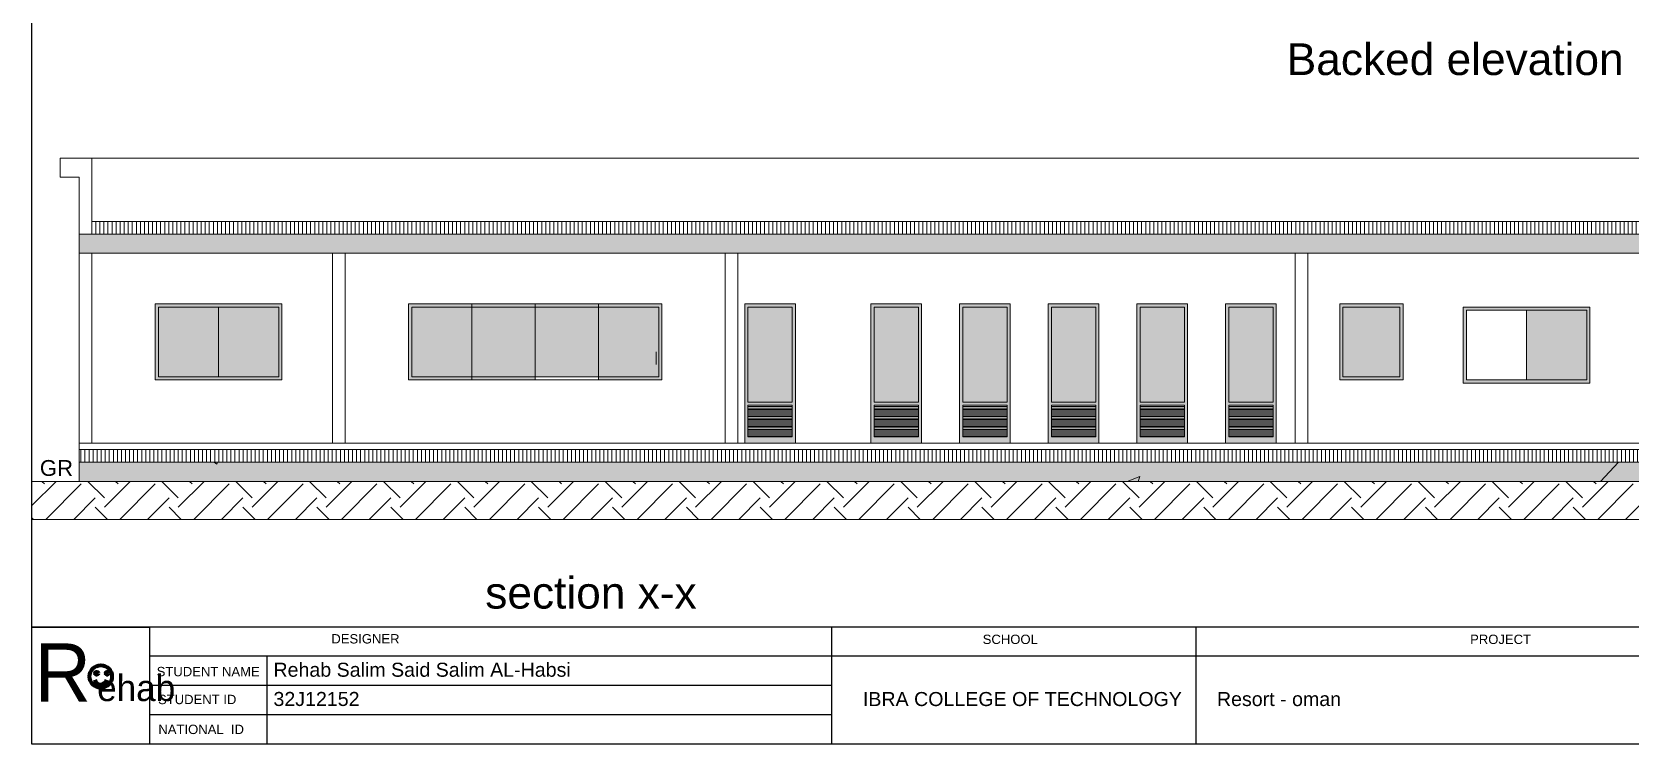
# Model space of a CAD drawing. Header units: inches. Extents: x 4 to 844, y 19 to 530.
# Drawn here: x 396.6 to 484.7, y 181.9 to 221.2 of the extents above; entities that cross this region are included whole.
import ezdxf

# ---------------------------------------------------------------- set-up
doc = ezdxf.new("R2010")
doc.units = ezdxf.units.IN
doc.header["$MEASUREMENT"] = 0
doc.styles.get("Standard").update_dxf_attribs({"font": 'arial.ttf'})

msp = doc.modelspace()

# ---------------------------------------------------------------- hatches: boundary and pattern name
at = {"lineweight": 0}
h = msp.add_hatch(dxfattribs=at)
h.set_pattern_fill('_USER', color=32, scale=0.223428, angle=90, pattern_type=0)
h.set_pattern_definition([(90, (-8.25916, -24.63539), (-0.22342829, 1e-17), [])])
h.paths.add_polyline_path([(399.95168, 210.72771), (399.95168, 210.02949), (504.85194, 210.02949), (504.85194, 210.72771)])
h = msp.add_hatch(dxfattribs=at)
h.set_pattern_fill('AR-CONC', color=32, scale=0.192009)
h.set_pattern_definition([(50, (-313.9441, 117.1087), (1.3772018, -0.1204895), [0.1440065, -1.5840717]), (355, (-313.9441, 117.1087), (-0.2664146, 1.4442742), [0.1152052, -1.2672573]), (100.45144, (-313.8294, 117.0986), (1.1107872, 1.3237847), [0.1223867, -1.3462538]), (46.1842, (-313.9441, 117.4927), (2.049196, -0.3178114), [0.21601, -2.3761075]), (96.63564, (-313.7734, 117.4662), (1.794632, 1.8703923), [0.18358, -2.019382]), (351.18416, (-313.9441, 117.4927), (1.794632, 1.8703923), [0.172808, -1.900886]), (21, (-313.7521, 117.3967), (1.1461134, -0.7730632), [0.1440065, -1.5840717]), (326, (-313.7521, 117.3967), (0.4671866, 1.392351), [0.1152052, -1.2672573]), (71.45144, (-313.6566, 117.3323), (1.6133, 0.6192878), [0.1223867, -1.3462538]), (37.5, (-313.9441, 117.10867), (0.02334798, 0.6391851), [0, -1.2518966, 0, -1.2864582, 0, -1.27205754]), (7.5, (-313.9441, 117.1087), (0.50511636, 0.75730474), [0, -0.7334732, 0, -1.2230953, 0, -0.4848219]), (327.5, (-314.3723, 117.1087), (1.02498544, -0.0433073), [0, -0.4800217, 0, -1.49766774, 0, -1.9872899]), (317.5, (-314.5643, 117.1087), (1.1197681, 0.1922103), [0, -0.6240282, 0, -0.994605, 0, -1.4112638])])
h.paths.add_polyline_path([(399.25347, 210.02949), (399.25347, 208.98217), (505.38191, 208.98217), (505.38191, 210.02949)])
h.paths.add_polyline_path([(399.25347, 197.46165), (399.25347, 196.41433), (505.38191, 196.41433), (505.38191, 197.46165)])
h = msp.add_hatch(color=34, dxfattribs=at)
h.dxf.hatch_style = 1
h.paths.add_polyline_path([(410.42488, 206.18932), (406.93382, 206.18932), (406.93382, 206.01477), (410.25033, 206.01477), (410.25033, 202.17459), (406.93382, 202.17459), (406.93382, 202.00004), (410.42488, 202.00004)])
h.paths.add_polyline_path([(406.93382, 206.18932), (403.44275, 206.18932), (403.44275, 202.00004), (406.93382, 202.00004), (406.93382, 202.17459), (403.6173, 202.17459), (403.6173, 206.01477), (406.93382, 206.01477)])
h = msp.add_hatch(color=34, dxfattribs=at)
h.dxf.hatch_style = 1
h.paths.add_polyline_path([(424.38915, 206.18932), (424.38915, 206.01477), (427.88022, 206.01477), (427.88022, 206.18932)], flags=16)
h.paths.add_polyline_path([(431.19673, 206.01477), (431.19673, 202.17459), (427.88022, 202.17459), (427.88022, 202.00004), (431.37129, 202.00004), (431.37129, 206.18932), (427.88022, 206.18932), (427.88022, 206.01477)], flags=16)
h.paths.add_polyline_path([(431.37129, 202.00004), (431.37129, 206.18932), (424.38915, 206.18932), (424.38915, 206.01477), (431.19673, 206.01477), (431.19673, 202.17459), (424.38915, 202.17459), (424.38915, 202.00004)], flags=17)
h.paths.add_polyline_path([(431.37129, 202.00004), (431.37129, 206.18932), (420.89809, 206.18932), (420.89809, 206.01477), (431.19673, 206.01477), (431.19673, 202.17459), (420.89809, 202.17459), (420.89809, 202.00004)])
h.paths.add_polyline_path([(420.89809, 206.01477), (420.89809, 206.18932), (417.40702, 206.18932), (417.40702, 202.00004), (420.89809, 202.00004), (420.89809, 202.17459), (417.58157, 202.17459), (417.58157, 206.01477)])
at = {"lineweight": 0, "true_color": 0x293189}
h = msp.add_hatch(color=177, dxfattribs=at)
h.dxf.hatch_style = 1
h.paths.add_polyline_path([(438.7321, 206.18932), (435.93924, 206.18932), (435.93924, 198.50897), (438.7321, 198.50897)])
h.paths.add_polyline_path([(436.1138, 206.01477), (436.1138, 200.77817), (438.55754, 200.77817), (438.55754, 206.01477)], flags=16)
h.paths.add_polyline_path([(438.55754, 200.60361), (438.55754, 198.85808), (436.1138, 198.85808), (436.1138, 200.60361)], flags=16)
h = msp.add_hatch(color=177, dxfattribs=at)
h.dxf.hatch_style = 1
h.paths.add_polyline_path([(445.68384, 206.18932), (442.89099, 206.18932), (442.89099, 198.50897), (445.68384, 198.50897)])
h.paths.add_polyline_path([(443.06554, 206.01477), (443.06554, 200.77817), (445.50929, 200.77817), (445.50929, 206.01477)], flags=16)
h.paths.add_polyline_path([(445.50929, 200.60361), (445.50929, 198.85808), (443.06554, 198.85808), (443.06554, 200.60361)], flags=16)
h = msp.add_hatch(color=177, dxfattribs=at)
h.dxf.hatch_style = 1
h.paths.add_polyline_path([(450.57154, 206.18932), (447.77869, 206.18932), (447.77869, 198.50897), (450.57154, 198.50897)])
h.paths.add_polyline_path([(447.95324, 206.01477), (447.95324, 200.77817), (450.39699, 200.77817), (450.39699, 206.01477)], flags=16)
h.paths.add_polyline_path([(450.39699, 200.60361), (450.39699, 198.85808), (447.95324, 198.85808), (447.95324, 200.60361)], flags=16)
h = msp.add_hatch(color=177, dxfattribs=at)
h.dxf.hatch_style = 1
h.paths.add_polyline_path([(455.45924, 206.18932), (452.66639, 206.18932), (452.66639, 198.50897), (455.45924, 198.50897)])
h.paths.add_polyline_path([(452.84094, 206.01477), (452.84094, 200.77817), (455.28469, 200.77817), (455.28469, 206.01477)], flags=16)
h.paths.add_polyline_path([(455.28469, 200.60361), (455.28469, 198.85808), (452.84094, 198.85808), (452.84094, 200.60361)], flags=16)
h = msp.add_hatch(color=177, dxfattribs=at)
h.dxf.hatch_style = 1
h.paths.add_polyline_path([(460.34694, 206.18932), (457.55408, 206.18932), (457.55408, 198.50897), (460.34694, 198.50897)])
h.paths.add_polyline_path([(457.72864, 206.01477), (457.72864, 200.77817), (460.17238, 200.77817), (460.17238, 206.01477)], flags=16)
h.paths.add_polyline_path([(460.17238, 200.60361), (460.17238, 198.85808), (457.72864, 198.85808), (457.72864, 200.60361)], flags=16)
h = msp.add_hatch(color=177, dxfattribs=at)
h.dxf.hatch_style = 1
h.paths.add_polyline_path([(465.23464, 206.18932), (462.44178, 206.18932), (462.44178, 198.50897), (465.23464, 198.50897)])
h.paths.add_polyline_path([(462.61634, 206.01477), (462.61634, 200.77817), (465.06008, 200.77817), (465.06008, 206.01477)], flags=16)
h.paths.add_polyline_path([(465.06008, 200.60361), (465.06008, 198.85808), (462.61634, 198.85808), (462.61634, 200.60361)], flags=16)
at = {"lineweight": 0}
h = msp.add_hatch(color=34, dxfattribs=at)
h.dxf.hatch_style = 1
h.paths.add_polyline_path([(468.7257, 202.00004), (472.21677, 202.00004), (472.21677, 206.18932), (468.7257, 206.18932)])
h.paths.add_polyline_path([(468.90026, 202.17459), (472.04222, 202.17459), (472.04222, 206.01477), (468.90026, 206.01477)], flags=16)
h = msp.add_hatch(color=256, dxfattribs=at)
h.dxf.hatch_style = 1
h.set_gradient(color1=(173, 221, 247))
h.paths.add_polyline_path([(427.88022, 206.01477), (424.38915, 206.01477), (424.38915, 202.17459), (427.88022, 202.17459)])
h.paths.add_polyline_path([(406.93382, 206.01477), (403.6173, 206.01477), (403.6173, 202.17459), (406.93382, 202.17459)])
h = msp.add_hatch(color=256, dxfattribs=at)
h.dxf.hatch_style = 1
h.set_gradient(color1=(173, 221, 247))
h.paths.add_polyline_path([(403.6173, 202.17459), (406.93382, 202.17459), (406.93382, 206.01477), (403.6173, 206.01477)], flags=17)
h.paths.add_polyline_path([(410.25033, 206.01477), (403.6173, 206.01477), (403.6173, 202.17459), (410.25033, 202.17459)])
h = msp.add_hatch(color=256, dxfattribs=at)
h.dxf.hatch_style = 1
h.set_gradient(color1=(173, 221, 247))
h.paths.add_polyline_path([(420.89809, 206.01477), (417.58157, 206.01477), (417.58157, 202.17459), (420.89809, 202.17459)], flags=0)
h.paths.add_polyline_path([(417.58157, 206.01477), (417.58157, 202.17459), (424.38915, 202.17459), (424.38915, 206.01477)], flags=16)
h.paths.add_polyline_path([(417.58157, 206.01477), (417.58157, 202.17459), (427.88022, 202.17459), (427.88022, 206.01477)], flags=17)
h.paths.add_polyline_path([(417.58157, 206.01477), (417.58157, 202.17459), (431.19673, 202.17459), (431.19673, 206.01477)])
at = {"lineweight": 0, "true_color": 0x7aafdf}
h = msp.add_hatch(color=143, dxfattribs=at)
h.dxf.hatch_style = 1
h.paths.add_polyline_path([(436.1138, 200.77817), (438.55754, 200.77817), (438.55754, 206.01477), (436.1138, 206.01477)])
h = msp.add_hatch(color=143, dxfattribs=at)
h.dxf.hatch_style = 1
h.paths.add_polyline_path([(443.06554, 200.77817), (445.50929, 200.77817), (445.50929, 206.01477), (443.06554, 206.01477)])
h = msp.add_hatch(color=143, dxfattribs=at)
h.dxf.hatch_style = 1
h.paths.add_polyline_path([(447.95324, 200.77817), (450.39699, 200.77817), (450.39699, 206.01477), (447.95324, 206.01477)])
h = msp.add_hatch(color=143, dxfattribs=at)
h.dxf.hatch_style = 1
h.paths.add_polyline_path([(452.84094, 200.77817), (455.28469, 200.77817), (455.28469, 206.01477), (452.84094, 206.01477)])
h = msp.add_hatch(color=143, dxfattribs=at)
h.dxf.hatch_style = 1
h.paths.add_polyline_path([(457.72864, 200.77817), (460.17238, 200.77817), (460.17238, 206.01477), (457.72864, 206.01477)])
h = msp.add_hatch(color=143, dxfattribs=at)
h.dxf.hatch_style = 1
h.paths.add_polyline_path([(462.61634, 200.77817), (465.06008, 200.77817), (465.06008, 206.01477), (462.61634, 206.01477)])
at = {"lineweight": 0}
h = msp.add_hatch(color=256, dxfattribs=at)
h.dxf.hatch_style = 1
h.set_gradient(color1=(173, 221, 247))
h.paths.add_polyline_path([(468.90026, 206.01477), (468.90026, 202.17459), (472.04222, 202.17459), (472.04222, 206.01477)])
h = msp.add_hatch(color=34, dxfattribs=at)
h.dxf.hatch_style = 1
h.paths.add_polyline_path([(482.51542, 206.01477), (479.02435, 206.01477), (479.02435, 205.84021), (482.34087, 205.84021), (482.34087, 202.00004), (479.02435, 202.00004), (479.02435, 201.82549), (482.51542, 201.82549)])
h.paths.add_polyline_path([(479.02435, 206.01477), (475.53328, 206.01477), (475.53328, 201.82549), (479.02435, 201.82549), (479.02435, 202.00004), (475.70784, 202.00004), (475.70784, 205.84021), (479.02435, 205.84021)])
h = msp.add_hatch(color=256, dxfattribs=at)
h.dxf.hatch_style = 1
h.set_gradient(color1=(173, 221, 247))
h.paths.add_polyline_path([(475.70784, 202.00004), (479.02435, 202.00004), (479.02435, 205.84021), (475.70784, 205.84021)], flags=17)
h.paths.add_polyline_path([(482.34087, 205.84021), (475.70784, 205.84021), (475.70784, 202.00004), (482.34087, 202.00004)])
at = {"lineweight": 0, "true_color": 0x293189}
h = msp.add_hatch(dxfattribs=at)
h.set_pattern_fill('ANSI31', color=177, scale=0.628392, angle=135)
h.set_pattern_definition([(180, (337.173185, -165.27174), (-1e-17, -0.078549008), [])])
h.paths.add_polyline_path([(436.1138, 200.60361), (436.1138, 198.85808), (438.55754, 198.85808), (438.55754, 200.60361)])
h = msp.add_hatch(dxfattribs=at)
h.set_pattern_fill('ANSI31', color=177, scale=0.628392, angle=135)
h.set_pattern_definition([(180, (344.12493, -165.27174), (-1e-17, -0.078549008), [])])
h.paths.add_polyline_path([(443.06554, 200.60361), (443.06554, 198.85808), (445.50929, 198.85808), (445.50929, 200.60361)])
h = msp.add_hatch(dxfattribs=at)
h.set_pattern_fill('ANSI31', color=177, scale=0.628392, angle=135)
h.set_pattern_definition([(180, (349.01263, -165.27174), (-1e-17, -0.078549008), [])])
h.paths.add_polyline_path([(447.95324, 200.60361), (447.95324, 198.85808), (450.39699, 198.85808), (450.39699, 200.60361)])
h = msp.add_hatch(dxfattribs=at)
h.set_pattern_fill('ANSI31', color=177, scale=0.628392, angle=135)
h.set_pattern_definition([(180, (353.90033, -165.27174), (-1e-17, -0.078549008), [])])
h.paths.add_polyline_path([(452.84094, 200.60361), (452.84094, 198.85808), (455.28469, 198.85808), (455.28469, 200.60361)])
h = msp.add_hatch(dxfattribs=at)
h.set_pattern_fill('ANSI31', color=177, scale=0.628392, angle=135)
h.set_pattern_definition([(180, (358.78803, -165.27174), (-1e-17, -0.078549008), [])])
h.paths.add_polyline_path([(457.72864, 200.60361), (457.72864, 198.85808), (460.17238, 198.85808), (460.17238, 200.60361)])
h = msp.add_hatch(dxfattribs=at)
h.set_pattern_fill('ANSI31', color=177, scale=0.628392, angle=135)
h.set_pattern_definition([(180, (363.675726, -165.27174), (-1e-17, -0.078549008), [])])
h.paths.add_polyline_path([(462.61634, 200.60361), (462.61634, 198.85808), (465.06008, 198.85808), (465.06008, 200.60361)])
at = {"lineweight": 0}
h = msp.add_hatch(dxfattribs=at)
h.set_pattern_fill('_USER', color=32, scale=0.223428, angle=90, pattern_type=0)
h.set_pattern_definition([(90, (-30.7521, -6.13273), (-0.22342829, 1e-17), [])])
h.paths.add_polyline_path([(505.38191, 197.46165), (505.38191, 198.15986), (399.25347, 198.15986), (399.25347, 197.46165)])
at = {"lineweight": 0, "true_color": 0x636466}
h = msp.add_hatch(dxfattribs=at)
h.set_pattern_fill('AR-CONC', color=251, scale=3.491067)
h.set_pattern_definition([(50, (-313.944, 117.109), (25.04003, -2.1907), [2.6183, -28.8013]), (355, (-313.944, 117.109), (-4.8439, 26.2595), [2.09464, -23.04104]), (100.4514, (-311.857, 116.926), (20.1961, 24.0688), [2.2252, -24.47734]), (46.184, (-313.944, 124.09), (37.2581, -5.7784), [3.9275, -43.202]), (96.6356, (-310.84, 123.61), (32.6297, 34.0071), [3.3378, -36.716]), (351.184, (-313.944, 124.09), (32.6297, 34.0071), [3.142, -34.5616]), (21, (-310.453, 122.345), (20.8384, -14.0557), [2.6183, -28.8013]), (326, (-310.453, 122.345), (8.4943, 25.3155), [2.09464, -23.04104]), (71.4514, (-308.717, 121.174), (29.3327, 11.2598), [2.2252, -24.47734]), (37.5, (-313.944, 117.109), (0.42451, 11.62155), [0, -22.76176, 0, -23.39015, 0, -23.12832]), (7.5, (-313.944, 117.109), (9.18393, 13.76918), [0, -13.33588, 0, -22.2381, 0, -8.81494]), (327.5, (-321.729, 117.109), (18.6361, -0.78741), [0, -8.72767, 0, -27.23032, 0, -36.13254]), (317.5, (-325.22, 117.109), (20.35942, 3.49473), [0, -11.34597, 0, -18.08373, 0, -25.65934])])
h.paths.add_polyline_path([(399.25347, 197.46165), (399.25347, 196.41433), (505.38191, 196.41433), (505.38191, 197.46165)])
at = {"lineweight": 0}
h = msp.add_hatch(dxfattribs=at)
h.set_pattern_fill('EARTH', color=0, scale=11.520521, angle=45)
h.set_pattern_definition([(45, (-41.8027, 83.491), (4e-16, 4.073119), [2.88013, -2.88013]), (45, (-42.5664, 84.2547), (4e-16, 4.073119), [2.88013, -2.88013]), (45, (-43.33, 85.0184), (4e-16, 4.073119), [2.88013, -2.88013]), (135, (-43.33, 85.5275), (-4.073119, 4e-16), [2.88013, -2.88013]), (135, (-42.5664, 86.2912), (-4.073119, 4e-16), [2.88013, -2.88013]), (135, (-41.8027, 87.055), (-4.073119, 4e-16), [2.88013, -2.88013])])
h.paths.add_polyline_path([(551.68661, 196.41433), (396.64954, 196.41433), (396.64954, 194.31969), (551.68661, 194.31969)])
at = {"lineweight": 100, "true_color": 0x000000}
h = msp.add_hatch(color=18, dxfattribs=at)
h.dxf.hatch_style = 1
h.paths.add_polyline_path([(400.13119, 185.84402, 1), (400.29523, 185.84402, 1)])
h.paths.add_polyline_path([(400.87641, 185.84402, 1), (400.71237, 185.84402, 1)])

# ---------------------------------------------------------------- linework, layer by layer
at = {"color": 240, "true_color": 0xed1f24}
for p, q in [((396.64954, 181.9431), (396.64954, 282.43805)), ((396.64954, 181.9431), (396.64954, 282.43805)), ((551.68661, 188.38509), (396.64954, 188.38509)), ((460.80347, 188.38509), (460.80347, 181.9431)), ((551.68661, 186.77459), (403.12329, 186.77459)), ((409.59703, 186.77459), (409.59703, 181.9431)), ((440.70954, 185.1641), (403.12329, 185.1641)), ((440.70954, 183.5536), (403.12329, 183.5536)), ((551.68661, 181.9431), (396.64954, 181.9431)), ((551.68661, 181.9431), (396.64954, 181.9431))]:
    msp.add_line(p, q, dxfattribs=at)
at = {"color": 32, "lineweight": 0}
for p, q in [((399.25347, 214.21877), (398.20615, 214.21877)), ((398.20615, 214.21877), (398.20615, 213.17145)), ((399.25347, 214.21877), (400.30079, 214.21877)), ((399.25347, 214.21877), (504.85194, 214.21877)), ((399.95168, 210.02949), (399.95168, 214.21877)), ((398.20615, 213.17145), (399.25347, 213.17145)), ((399.25347, 198.50897), (399.25347, 213.17145)), ((399.25347, 196.41433), (399.25347, 208.98217)), ((399.95168, 208.98217), (399.95168, 198.50897))]:
    msp.add_line(p, q, dxfattribs=at)
at = {"lineweight": 0}
for p, q in [((399.95168, 210.72771), (504.85194, 210.72771)), ((399.25347, 210.02949), (505.37833, 210.02949)), ((399.25347, 208.98217), (505.38191, 208.98217)), ((399.25347, 208.98217), (505.38191, 208.98217)), ((413.21774, 208.98217), (413.21774, 198.50897)), ((413.91595, 208.98217), (413.91595, 198.50897)), ((434.86235, 208.98217), (434.86235, 198.50897)), ((435.56057, 208.98217), (435.56057, 198.50897)), ((466.28196, 208.98217), (466.28196, 198.50897)), ((466.98017, 208.98217), (466.98017, 198.50897)), ((403.44275, 206.18932), (410.42488, 206.18932)), ((417.40702, 206.18932), (431.37129, 206.18932)), ((435.93924, 206.18932), (438.7321, 206.18932)), ((442.89099, 206.18932), (445.68384, 206.18932)), ((447.77869, 206.18932), (450.57154, 206.18932)), ((452.66639, 206.18932), (455.45924, 206.18932)), ((457.55408, 206.18932), (460.34694, 206.18932)), ((462.44178, 206.18932), (465.23464, 206.18932)), ((468.7257, 206.18932), (472.21677, 206.18932)), ((436.1138, 206.01477), (438.55754, 206.01477)), ((443.06554, 206.01477), (445.50929, 206.01477)), ((447.95324, 206.01477), (450.39699, 206.01477)), ((452.84094, 206.01477), (455.28469, 206.01477)), ((457.72864, 206.01477), (460.17238, 206.01477)), ((462.61634, 206.01477), (465.06008, 206.01477)), ((475.53328, 206.01477), (482.51542, 206.01477)), ((475.53328, 206.01477), (482.51542, 206.01477)), ((403.44275, 202.00004), (410.42488, 202.00004)), ((417.40702, 202.00004), (431.37129, 202.00004)), ((468.7257, 202.00004), (472.21677, 202.00004)), ((475.53328, 201.82549), (482.51542, 201.82549)), ((475.53328, 201.82549), (482.51542, 201.82549)), ((436.1138, 200.77817), (438.55754, 200.77817)), ((436.1138, 200.60361), (438.55754, 200.60361)), ((443.06554, 200.77817), (445.50929, 200.77817)), ((443.06554, 200.60361), (445.50929, 200.60361)), ((447.95324, 200.77817), (450.39699, 200.77817)), ((447.95324, 200.60361), (450.39699, 200.60361)), ((452.84094, 200.77817), (455.28469, 200.77817)), ((452.84094, 200.60361), (455.28469, 200.60361)), ((457.72864, 200.77817), (460.17238, 200.77817)), ((457.72864, 200.60361), (460.17238, 200.60361)), ((462.61634, 200.77817), (465.06008, 200.77817)), ((462.61634, 200.60361), (465.06008, 200.60361)), ((399.25347, 198.50897), (505.38191, 198.50897)), ((435.93924, 198.50897), (438.7321, 198.50897)), ((436.1138, 198.85808), (438.55754, 198.85808)), ((442.89099, 198.50897), (445.68384, 198.50897)), ((443.06554, 198.85808), (445.50929, 198.85808)), ((447.77869, 198.50897), (450.57154, 198.50897)), ((447.95324, 198.85808), (450.39699, 198.85808)), ((452.66639, 198.50897), (455.45924, 198.50897)), ((452.84094, 198.85808), (455.28469, 198.85808)), ((457.55408, 198.50897), (460.34694, 198.50897)), ((457.72864, 198.85808), (460.17238, 198.85808)), ((462.44178, 198.50897), (465.23464, 198.50897)), ((462.61634, 198.85808), (465.06008, 198.85808)), ((399.25347, 198.15986), (505.38191, 198.15986)), ((399.25347, 197.46165), (505.38191, 197.46165)), ((396.64954, 196.41433), (551.68661, 196.41433)), ((396.64954, 194.31969), (551.68661, 194.31969))]:
    msp.add_line(p, q, dxfattribs=at)
at = {"color": 40, "lineweight": 0, "true_color": 0xf8d731}
for p, q in [((403.44275, 206.18932), (403.44275, 202.00004)), ((410.42488, 206.18932), (410.42488, 202.00004)), ((417.40702, 206.18932), (417.40702, 202.00004)), ((420.89809, 206.18932), (420.89809, 202.00004)), ((424.38915, 206.18932), (424.38915, 202.00004)), ((427.88022, 206.18932), (427.88022, 202.00004)), ((431.37129, 206.18932), (431.37129, 202.00004)), ((435.93924, 206.18932), (435.93924, 198.50897)), ((438.7321, 206.18932), (438.7321, 198.50897)), ((442.89099, 206.18932), (442.89099, 198.50897)), ((445.68384, 206.18932), (445.68384, 198.50897)), ((447.77869, 206.18932), (447.77869, 198.50897)), ((450.57154, 206.18932), (450.57154, 198.50897)), ((452.66639, 206.18932), (452.66639, 198.50897)), ((455.45924, 206.18932), (455.45924, 198.50897)), ((457.55408, 206.18932), (457.55408, 198.50897)), ((460.34694, 206.18932), (460.34694, 198.50897)), ((462.44178, 206.18932), (462.44178, 198.50897)), ((465.23464, 206.18932), (465.23464, 198.50897)), ((468.7257, 206.18932), (468.7257, 202.00004)), ((472.21677, 206.18932), (472.21677, 202.00004)), ((406.93382, 206.01477), (406.93382, 202.17459)), ((436.1138, 206.01477), (436.1138, 200.77817)), ((438.55754, 206.01477), (438.55754, 200.77817)), ((443.06554, 206.01477), (443.06554, 200.77817)), ((445.50929, 206.01477), (445.50929, 200.77817)), ((447.95324, 206.01477), (447.95324, 200.77817)), ((450.39699, 206.01477), (450.39699, 200.77817)), ((452.84094, 206.01477), (452.84094, 200.77817)), ((455.28469, 206.01477), (455.28469, 200.77817)), ((457.72864, 206.01477), (457.72864, 200.77817)), ((460.17238, 206.01477), (460.17238, 200.77817)), ((462.61634, 206.01477), (462.61634, 200.77817)), ((465.06008, 206.01477), (465.06008, 200.77817)), ((475.53328, 206.01477), (475.53328, 201.82549)), ((475.53328, 206.01477), (475.53328, 201.82549)), ((479.02435, 205.84021), (479.02435, 202.00004)), ((482.51542, 206.01477), (482.51542, 201.82549)), ((482.51542, 206.01477), (482.51542, 201.82549)), ((431.05134, 203.54977), (431.05134, 202.85156)), ((436.1138, 200.60361), (436.1138, 198.85808)), ((438.55754, 200.60361), (438.55754, 198.85808)), ((443.06554, 200.60361), (443.06554, 198.85808)), ((445.50929, 200.60361), (445.50929, 198.85808)), ((447.95324, 200.60361), (447.95324, 198.85808)), ((450.39699, 200.60361), (450.39699, 198.85808)), ((452.84094, 200.60361), (452.84094, 198.85808)), ((455.28469, 200.60361), (455.28469, 198.85808)), ((457.72864, 200.60361), (457.72864, 198.85808)), ((460.17238, 200.60361), (460.17238, 198.85808)), ((462.61634, 200.60361), (462.61634, 198.85808)), ((465.06008, 200.60361), (465.06008, 198.85808))]:
    msp.add_line(p, q, dxfattribs=at)
at = {"color": 6, "lineweight": 0}
msp.add_line((396.64954, 196.41433), (551.68661, 196.41433), dxfattribs=at)
at = {"color": 240}
for p in [(440.70954, 188.38509), (440.70954, 185.1641)]:
    msp.add_line(p, (440.70954, 181.9431), dxfattribs=at)
at = {"lineweight": 0}
for points in [[(403.44275, 206.18932), (410.42488, 206.18932), (410.42488, 202.00004), (403.44275, 202.00004)], [(417.40702, 206.18932), (431.37129, 206.18932), (431.37129, 202.00004), (417.40702, 202.00004)], [(468.7257, 206.18932), (472.21677, 206.18932), (472.21677, 202.00004), (468.7257, 202.00004)], [(403.6173, 206.01477), (410.25033, 206.01477), (410.25033, 202.17459), (403.6173, 202.17459)], [(417.58157, 206.01477), (431.19673, 206.01477), (431.19673, 202.17459), (417.58157, 202.17459)], [(468.90026, 206.01477), (472.04222, 206.01477), (472.04222, 202.17459), (468.90026, 202.17459)], [(475.53328, 206.01477), (482.51542, 206.01477), (482.51542, 201.82549), (475.53328, 201.82549)], [(475.70784, 205.84021), (482.34087, 205.84021), (482.34087, 202.00004), (475.70784, 202.00004)]]:
    msp.add_lwpolyline(points, close=True, dxfattribs=at)
at = {"color": 240, "true_color": 0xed1f24}
msp.add_lwpolyline([(396.64954, 188.38509), (403.12329, 188.38509), (403.12329, 181.9431), (396.64954, 181.9431)], close=True, dxfattribs=at)
at = {"color": 18, "lineweight": 100, "true_color": 0x000000}
for centre, radius in [((400.44349, 185.66276), 0.61719), ((400.21321, 185.84402), 0.08202), ((400.79439, 185.84402), 0.08202)]:
    msp.add_circle(centre, radius, dxfattribs=at)
msp.add_arc((400.44226, 185.56186), 0.3441, 194.0957776, 346.8635285, dxfattribs=at)

# ---------------------------------------------------------------- texts
at = {"color": 18, "true_color": 0x000000}
for s, height, p in [('DESIGNER', 0.515359, (413.14992, 187.4823)), ('SCHOOL', 0.515359, (449.05062, 187.45221)), ('PROJECT', 0.515359, (475.91491, 187.45221)), ('STUDENT NAME', 0.5153587, (403.52301, 185.67704)), ('STUDENT ID', 0.515359, (403.59692, 184.14041)), ('NATIONAL  ID', 0.5153587, (403.6154, 182.49298))]:
    msp.add_text(s, height=height, dxfattribs=at).set_placement(p)
at = {"color": 3}
for s, p in [('Rehab Salim Said Salim AL-Habsi', (409.96009, 185.64901)), ('32J12152', (409.96009, 184.03852)), ('IBRA COLLEGE OF TECHNOLOGY', (442.4486, 184.03505)), ('Resort - oman', (461.96188, 184.03505))]:
    msp.add_text(s, height=0.773038, dxfattribs=at).set_placement(p)
at = {"lineweight": 0, "attachment_point": 1}
for s, width, insert, char_height in [('Backed elevation', 22.0698864, (465.80841, 220.54311), 1.7455335), ('GR', 1.1811259, (397.08397, 197.58689), 0.872767), ('section x-x', 23.416708, (421.63213, 191.15064), 1.7455335), ('{\\fBlackadder ITC|b0|i0|c0|p82;ehab}', 2.1558242, (400.24115, 185.75528), 1.4471532)]:
    msp.add_mtext_dynamic_manual_height_columns(s, width=width, gutter_width=1, heights=[0], dxfattribs=dict(at, insert=insert, char_height=char_height))
at = {"color": 5, "lineweight": 0, "insert": (396.80125, 187.48448), "char_height": 3.2103233, "attachment_point": 1}
msp.add_mtext_dynamic_manual_height_columns('{\\fBlackadder ITC|b0|i0|c0|p82;R}', width=2.1558242, gutter_width=1, heights=[0], dxfattribs=at)

doc.saveas('drawing.dxf')
